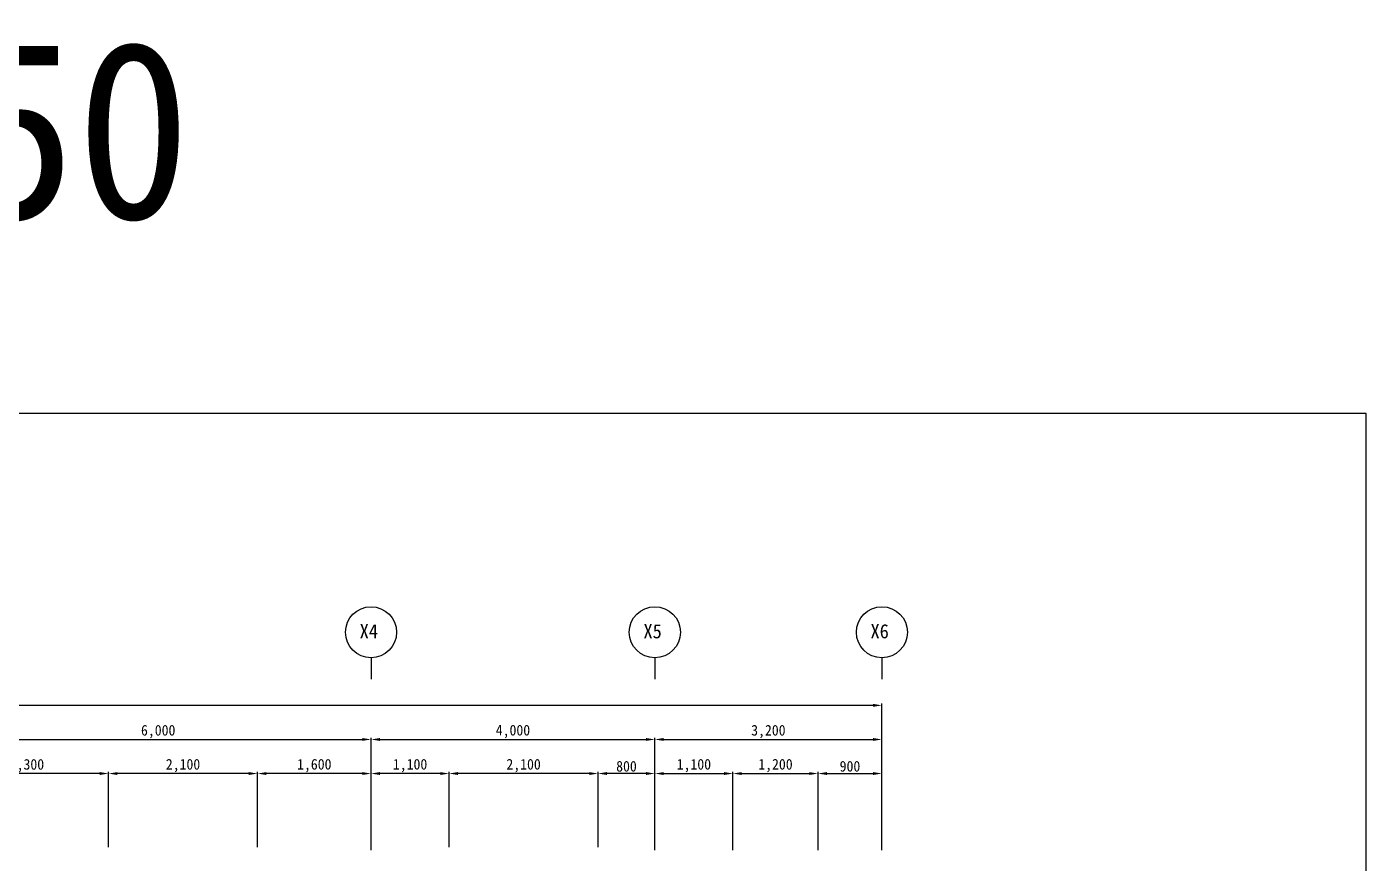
# Model space of a CAD drawing. Header units: millimetres. Extents: x -168551 to -128751, y -165345 to -134099.
# Drawn here: x -147629 to -128751, y -145878 to -134099 of the extents above; entities that cross this region are included whole.
import ezdxf
from ezdxf.enums import TextEntityAlignment as Align

# ---------------------------------------------------------------- set-up
doc = ezdxf.new("R2010")
doc.units = ezdxf.units.MM
doc.layers.add('TX-PAPR', color=2, linetype='Continuous', plot=False)
for name, color, linetype in [('TZ-DIMS', 1, 'Continuous'), ('TZ-LEAL', 1, 'Continuous'), ('TZ-LEAT', 3, 'Continuous'), ('TZ-TEXT', 3, 'Continuous')]:
    doc.layers.add(name, color=color, linetype=linetype)
doc.styles.get("Standard").update_dxf_attribs({"font": 'GulimChe.ttf'})
doc.dimstyles.new('D50', dxfattribs={"dimscale": 50, "dimtxt": 3, "dimasz": 2.5, "dimexe": 0.5, "dimexo": 0.5, "dimgap": 0.5, "dimtad": 1, "dimdec": 0, "dimzin": 1, "dimdsep": 46, "dimlunit": 6, "dimtxsty": 'Standard', "dimcen": 1, "dimclrd": 1, "dimclre": 1, "dimclrt": 3, "dimadec": 0, "dimazin": 0, "dimtfac": 1, "dimtdec": 0, "dimtix": 1, "dimtmove": 2, "dimatfit": 3, "dimfxl": 0, "dimtvp": 2, "dimlwd": -1, "dimlwe": -1, "dimarcsym": 0})

# ---------------------------------------------------------------- blocks, each defined once
blk = doc.blocks.new('*D675')
at = {"layer": 'DEFPOINTS', "color": 0, "ltscale": 0.1}
for p in [(-160777, -143656), (-160777, -145242), (-135577, -145242)]:
    blk.add_point(p, dxfattribs=at)
at = {"layer": 'TZ-DIMS', "color": 1, "ltscale": 0.1}
for p, q in [((-160777, -145217), (-160777, -143631)), ((-135702, -143656), (-160652, -143656)), ((-135577, -145217), (-135577, -143631))]:
    blk.add_line(p, q, dxfattribs=at)
for points in [[(-160652, -143635), (-160652, -143676), (-160777, -143656)], [(-135702, -143635), (-135702, -143676), (-135577, -143656)]]:
    blk.add_solid(points, dxfattribs=at)
at = {"layer": 'TZ-DIMS', "color": 3, "ltscale": 0.1, "insert": (-148177, -143545), "char_height": 150, "attachment_point": 5}
blk.add_mtext('25,200', dxfattribs=at)
blk = doc.blocks.new('*D676')
at = {"layer": 'DEFPOINTS', "color": 0, "ltscale": 0.1}
for p in [(-142777, -144136), (-148777, -145718), (-142777, -145718)]:
    blk.add_point(p, dxfattribs=at)
at = {"layer": 'TZ-DIMS', "color": 1, "ltscale": 0.1}
for p, q in [((-148777, -145693), (-148777, -144111)), ((-148652, -144136), (-142902, -144136)), ((-142777, -145693), (-142777, -144111))]:
    blk.add_line(p, q, dxfattribs=at)
for points in [[(-148652, -144115), (-148652, -144156), (-148777, -144136)], [(-142902, -144115), (-142902, -144156), (-142777, -144136)]]:
    blk.add_solid(points, dxfattribs=at)
at = {"layer": 'TZ-DIMS', "color": 3, "ltscale": 0.1, "insert": (-145777, -144025), "char_height": 150, "attachment_point": 5}
blk.add_mtext('6,000', dxfattribs=at)
blk = doc.blocks.new('*D677')
at = {"layer": 'DEFPOINTS', "color": 0, "ltscale": 0.1}
for p in [(-135577, -144136), (-138777, -145718), (-135577, -145718)]:
    blk.add_point(p, dxfattribs=at)
at = {"layer": 'TZ-DIMS', "color": 1, "ltscale": 0.1}
for p, q in [((-138777, -145693), (-138777, -144111)), ((-138652, -144136), (-135702, -144136)), ((-135577, -145693), (-135577, -144111))]:
    blk.add_line(p, q, dxfattribs=at)
for points in [[(-138652, -144115), (-138652, -144156), (-138777, -144136)], [(-135702, -144115), (-135702, -144156), (-135577, -144136)]]:
    blk.add_solid(points, dxfattribs=at)
at = {"layer": 'TZ-DIMS', "color": 3, "ltscale": 0.1, "insert": (-137177, -144025), "char_height": 150, "attachment_point": 5}
blk.add_mtext('3,200', dxfattribs=at)
blk = doc.blocks.new('*D681')
at = {"layer": 'DEFPOINTS', "color": 0, "ltscale": 0.1}
for p in [(-139577, -144616), (-139577, -145678), (-138777, -145678)]:
    blk.add_point(p, dxfattribs=at)
at = {"layer": 'TZ-DIMS', "color": 1, "ltscale": 0.1}
for p, q in [((-139577, -145653), (-139577, -144591)), ((-138777, -145653), (-138777, -144591)), ((-138902, -144616), (-139452, -144616))]:
    blk.add_line(p, q, dxfattribs=at)
for points in [[(-139452, -144595), (-139452, -144636), (-139577, -144616)], [(-138902, -144595), (-138902, -144636), (-138777, -144616)]]:
    blk.add_solid(points, dxfattribs=at)
at = {"layer": 'TZ-DIMS', "color": 3, "ltscale": 0.1, "insert": (-139177, -144514), "char_height": 150, "attachment_point": 5}
blk.add_mtext('800', dxfattribs=at)
blk = doc.blocks.new('*D682')
at = {"layer": 'DEFPOINTS', "color": 0, "ltscale": 0.1}
for p in [(-141677, -144616), (-141677, -145678), (-139577, -145678)]:
    blk.add_point(p, dxfattribs=at)
at = {"layer": 'TZ-DIMS', "color": 1, "ltscale": 0.1}
for p, q in [((-141677, -145653), (-141677, -144591)), ((-139577, -145653), (-139577, -144591)), ((-139702, -144616), (-141552, -144616))]:
    blk.add_line(p, q, dxfattribs=at)
for points in [[(-141552, -144595), (-141552, -144636), (-141677, -144616)], [(-139702, -144595), (-139702, -144636), (-139577, -144616)]]:
    blk.add_solid(points, dxfattribs=at)
at = {"layer": 'TZ-DIMS', "color": 3, "ltscale": 0.1, "insert": (-140627, -144504), "char_height": 150, "attachment_point": 5}
blk.add_mtext('2,100', dxfattribs=at)
blk = doc.blocks.new('*D683')
at = {"layer": 'DEFPOINTS', "color": 0, "ltscale": 0.1}
for p in [(-144377, -144616), (-144377, -145678), (-142777, -145718)]:
    blk.add_point(p, dxfattribs=at)
at = {"layer": 'TZ-DIMS', "color": 1, "ltscale": 0.1}
for p, q in [((-144377, -145653), (-144377, -144591)), ((-142777, -145693), (-142777, -144591)), ((-142902, -144616), (-144252, -144616))]:
    blk.add_line(p, q, dxfattribs=at)
for points in [[(-144252, -144595), (-144252, -144636), (-144377, -144616)], [(-142902, -144595), (-142902, -144636), (-142777, -144616)]]:
    blk.add_solid(points, dxfattribs=at)
at = {"layer": 'TZ-DIMS', "color": 3, "ltscale": 0.1, "insert": (-143577, -144504), "char_height": 150, "attachment_point": 5}
blk.add_mtext('1,600', dxfattribs=at)
blk = doc.blocks.new('*D684')
at = {"layer": 'DEFPOINTS', "color": 0, "ltscale": 0.1}
for p in [(-146477, -144616), (-146477, -145678), (-144377, -145678)]:
    blk.add_point(p, dxfattribs=at)
at = {"layer": 'TZ-DIMS', "color": 1, "ltscale": 0.1}
for p, q in [((-146477, -145653), (-146477, -144591)), ((-144377, -145653), (-144377, -144591)), ((-144502, -144616), (-146352, -144616))]:
    blk.add_line(p, q, dxfattribs=at)
for points in [[(-146352, -144595), (-146352, -144636), (-146477, -144616)], [(-144502, -144595), (-144502, -144636), (-144377, -144616)]]:
    blk.add_solid(points, dxfattribs=at)
at = {"layer": 'TZ-DIMS', "color": 3, "ltscale": 0.1, "insert": (-145427, -144504), "char_height": 150, "attachment_point": 5}
blk.add_mtext('2,100', dxfattribs=at)
blk = doc.blocks.new('*D685')
at = {"layer": 'DEFPOINTS', "color": 0, "ltscale": 0.1}
for p in [(-148777, -144616), (-148777, -145678), (-146477, -145678)]:
    blk.add_point(p, dxfattribs=at)
at = {"layer": 'TZ-DIMS', "color": 1, "ltscale": 0.1}
for p, q in [((-148777, -145653), (-148777, -144591)), ((-146477, -145653), (-146477, -144591)), ((-146602, -144616), (-148652, -144616))]:
    blk.add_line(p, q, dxfattribs=at)
for points in [[(-148652, -144595), (-148652, -144636), (-148777, -144616)], [(-146602, -144595), (-146602, -144636), (-146477, -144616)]]:
    blk.add_solid(points, dxfattribs=at)
at = {"layer": 'TZ-DIMS', "color": 3, "ltscale": 0.1, "insert": (-147627, -144505), "char_height": 150, "attachment_point": 5}
blk.add_mtext('2,300', dxfattribs=at)
blk = doc.blocks.new('*D665')
at = {"layer": 'DEFPOINTS', "color": 0, "ltscale": 0.1}
for p in [(-137677, -144616), (-138777, -145718), (-137677, -145718)]:
    blk.add_point(p, dxfattribs=at)
at = {"layer": 'TZ-DIMS', "color": 1, "ltscale": 0.1}
for p, q in [((-138777, -145693), (-138777, -144591)), ((-137677, -145693), (-137677, -144591)), ((-138652, -144616), (-137802, -144616))]:
    blk.add_line(p, q, dxfattribs=at)
for points in [[(-138652, -144595), (-138652, -144636), (-138777, -144616)], [(-137802, -144595), (-137802, -144636), (-137677, -144616)]]:
    blk.add_solid(points, dxfattribs=at)
at = {"layer": 'TZ-DIMS', "color": 3, "ltscale": 0.1, "insert": (-138227, -144504), "char_height": 150, "attachment_point": 5}
blk.add_mtext('1,100', dxfattribs=at)
blk = doc.blocks.new('*D666')
at = {"layer": 'DEFPOINTS', "color": 0, "ltscale": 0.1}
for p in [(-136477, -144616), (-137677, -145718), (-136477, -145718)]:
    blk.add_point(p, dxfattribs=at)
at = {"layer": 'TZ-DIMS', "color": 1, "ltscale": 0.1}
for p, q in [((-137677, -145693), (-137677, -144591)), ((-136477, -145693), (-136477, -144591)), ((-137552, -144616), (-136602, -144616))]:
    blk.add_line(p, q, dxfattribs=at)
for points in [[(-137552, -144595), (-137552, -144636), (-137677, -144616)], [(-136602, -144595), (-136602, -144636), (-136477, -144616)]]:
    blk.add_solid(points, dxfattribs=at)
at = {"layer": 'TZ-DIMS', "color": 3, "ltscale": 0.1, "insert": (-137077, -144504), "char_height": 150, "attachment_point": 5}
blk.add_mtext('1,200', dxfattribs=at)
blk = doc.blocks.new('*D667')
at = {"layer": 'DEFPOINTS', "color": 0, "ltscale": 0.1}
for p in [(-135577, -144616), (-136477, -145718), (-135577, -145718)]:
    blk.add_point(p, dxfattribs=at)
at = {"layer": 'TZ-DIMS', "color": 1, "ltscale": 0.1}
for p, q in [((-136477, -145693), (-136477, -144591)), ((-135577, -145693), (-135577, -144591)), ((-136352, -144616), (-135702, -144616))]:
    blk.add_line(p, q, dxfattribs=at)
for points in [[(-136352, -144595), (-136352, -144636), (-136477, -144616)], [(-135702, -144595), (-135702, -144636), (-135577, -144616)]]:
    blk.add_solid(points, dxfattribs=at)
at = {"layer": 'TZ-DIMS', "color": 3, "ltscale": 0.1, "insert": (-136027, -144514), "char_height": 150, "attachment_point": 5}
blk.add_mtext('900', dxfattribs=at)
blk = doc.blocks.new('*D668')
at = {"layer": 'DEFPOINTS', "color": 0, "ltscale": 0.1}
for p in [(-138777, -144136), (-142777, -145718), (-138777, -145718)]:
    blk.add_point(p, dxfattribs=at)
at = {"layer": 'TZ-DIMS', "color": 1, "ltscale": 0.1}
for p, q in [((-142777, -145693), (-142777, -144111)), ((-142652, -144136), (-138902, -144136)), ((-138777, -145693), (-138777, -144111))]:
    blk.add_line(p, q, dxfattribs=at)
for points in [[(-142652, -144115), (-142652, -144156), (-142777, -144136)], [(-138902, -144115), (-138902, -144156), (-138777, -144136)]]:
    blk.add_solid(points, dxfattribs=at)
at = {"layer": 'TZ-DIMS', "color": 3, "ltscale": 0.1, "insert": (-140777, -144024), "char_height": 150, "attachment_point": 5}
blk.add_mtext('4,000', dxfattribs=at)
blk = doc.blocks.new('*D674')
at = {"layer": 'DEFPOINTS', "color": 0, "ltscale": 0.1}
for p in [(-142777, -144616), (-142777, -145678), (-141677, -145678)]:
    blk.add_point(p, dxfattribs=at)
at = {"layer": 'TZ-DIMS', "color": 1, "ltscale": 0.1}
for p, q in [((-142777, -145653), (-142777, -144591)), ((-141677, -145653), (-141677, -144591)), ((-141802, -144616), (-142652, -144616))]:
    blk.add_line(p, q, dxfattribs=at)
for points in [[(-142652, -144595), (-142652, -144636), (-142777, -144616)], [(-141802, -144595), (-141802, -144636), (-141677, -144616)]]:
    blk.add_solid(points, dxfattribs=at)
at = {"layer": 'TZ-DIMS', "color": 3, "ltscale": 0.1, "insert": (-142227, -144504), "char_height": 150, "attachment_point": 5}
blk.add_mtext('1,100', dxfattribs=at)

msp = doc.modelspace()

# ---------------------------------------------------------------- linework, layer by layer
at = {"layer": 'TX-PAPR'}
msp.add_lwpolyline([(-168551, -165344.9), (-128751, -165344.9), (-128751, -139544.9), (-168551, -139544.9)], close=True, dxfattribs=at)
at = {"layer": 'TZ-LEAL'}
for p, q in [((-142777.2, -142985.6), (-142777.2, -143285.6)), ((-138777.2, -142985.6), (-138777.2, -143285.6)), ((-135577.2, -142985.6), (-135577.2, -143285.6))]:
    msp.add_line(p, q, dxfattribs=at)
for centre in [(-142777.2, -142625.6), (-138777.2, -142625.6), (-135577.2, -142625.6)]:
    msp.add_circle(centre, 360, dxfattribs=at)

# ---------------------------------------------------------------- texts
at = {"layer": 'TZ-LEAT'}
for s, p in [('X4', (-142937.7, -142711.1)), ('X5', (-138937.7, -142711.1)), ('X6', (-135737.7, -142711.1))]:
    msp.add_text(s, height=200, dxfattribs=at).set_placement(p)
at = {"layer": 'TZ-TEXT'}
msp.add_text('1/50', height=2500, dxfattribs=at).set_placement((-148548, -135549.8), align=Align.MIDDLE_CENTER)

# ---------------------------------------------------------------- dimensions: what is measured, and where the dimension line sits
at = {"layer": 'TZ-DIMS', "ltscale": 0.1}
for base, p1, p2, picture, middle in [((-160777.2, -143655.6), (-135577.2, -145242.4), (-160777.2, -145242.4), '*D675', (-148177.2, -143544.5)), ((-142777.2, -144135.6), (-148777.2, -145718.1), (-142777.2, -145718.1), '*D676', (-145777.2, -144024.5)), ((-138777.2, -144135.6), (-142777.2, -145718.1), (-138777.2, -145718.1), '*D668', (-140777.2, -144024.4)), ((-135577.2, -144135.6), (-138777.2, -145718.1), (-135577.2, -145718.1), '*D677', (-137177.2, -144024.5))]:
    dim = msp.add_linear_dim(base=base, p1=p1, p2=p2, dimstyle='D50', dxfattribs=at)
    dim.commit()
    dim.dimension.update_dxf_attribs({"geometry": picture, "text_midpoint": middle})
for base, p1, p2, picture, middle in [((-148777.2, -144615.6), (-146477.2, -145677.7), (-148777.2, -145677.7), '*D685', (-147627.2, -144504.5)), ((-146477.2, -144615.6), (-144377.2, -145677.7), (-146477.2, -145677.7), '*D684', (-145427.2, -144504.4)), ((-144377.2, -144615.6), (-142777.2, -145718.1), (-144377.2, -145677.7), '*D683', (-143577.2, -144504.4)), ((-142777.2, -144615.6), (-141677.2, -145677.7), (-142777.2, -145677.7), '*D674', (-142227.2, -144504.4)), ((-141677.2, -144615.6), (-139577.2, -145677.7), (-141677.2, -145677.7), '*D682', (-140627.2, -144504.4)), ((-139577.2, -144615.6), (-138777.2, -145677.7), (-139577.2, -145677.7), '*D681', (-139177.2, -144513.9)), ((-137677.1, -144615.6), (-138777.2, -145718.1), (-137677.1, -145718.1), '*D665', (-138227.1, -144504.4)), ((-136477.1, -144615.6), (-137677.1, -145718.1), (-136477.1, -145718.1), '*D666', (-137077.1, -144504.4)), ((-135577.2, -144615.6), (-136477.1, -145718.1), (-135577.2, -145718.1), '*D667', (-136027.1, -144513.9))]:
    dim = msp.add_linear_dim(base=base, p1=p1, p2=p2, angle=180, dimstyle='D50', dxfattribs=at)
    dim.commit()
    dim.dimension.update_dxf_attribs({"geometry": picture, "text_midpoint": middle})

doc.saveas('drawing.dxf')
